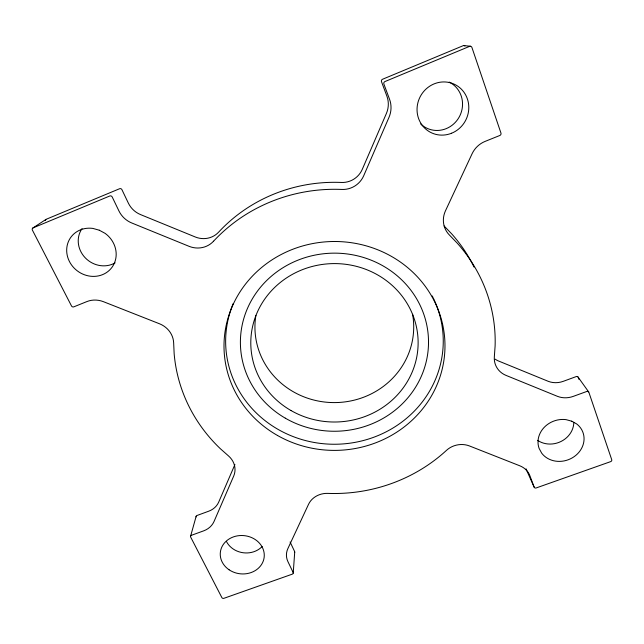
<?xml version="1.0" encoding="UTF-8"?>
<svg xmlns="http://www.w3.org/2000/svg" width="644" height="644" viewBox="0 0 644 644"><rect width="100%" height="100%" fill="white"/><g stroke="black" fill="none" stroke-linecap="round" stroke-linejoin="round"><path stroke-width="0.97" d="M293.221 573.088L294.711 552.125M190.632 536.041L196.179 516.23M234.923 464.525L218.638 502.248A19.272 17.066 10.7 0 1 208.728 511.199L196.967 515.506A1.53 1.344 10.3 0 0 196.106 516.923M32.772 228.073L45.885 219.475M464.05 45.595L470.498 46.263M444.086 225.955L451.814 234.005A153.997 146.381 -0.5 0 1 474.04 267.067M578.062 377.07L588.697 391.963M290.09 541.982L294.606 551.457A1.497 1.312 2.7 0 1 294.614 552.455M526.051 468.953L534.15 487.154A1.634 1.433 -16.4 0 0 536.178 487.951L610.633 461.635A1.666 1.441 -21.7 0 0 611.736 459.711L588.874 392.317A1.707 1.521 -24.6 0 0 586.781 391.463L573.216 396.398A21.413 19.231 -24.6 0 1 557.503 396.358L505.781 375.291A21.453 19.642 -23 0 1 494.334 356.865L495.107 345.989A160.775 152.097 -0.5 0 0 457.288 243.207L449.222 234.827A22.637 21.59 -38.3 0 1 445.366 211.039L472.181 153.562A23.417 22.154 -49.3 0 1 485.109 141.398L499.8 135.49A1.908 1.795 -53.7 0 0 500.952 133.058L471.923 47.479A1.996 1.868 -67.5 0 0 469.524 46.384L384.967 81.547A1.94 1.86 -76.8 0 0 383.888 84.066L389.515 99.144A23.748 23.039 -78.5 0 1 388.96 117.425L363.667 175.852A22.902 22.709 -78.6 0 1 341.771 189.441A160.775 152.097 -0.5 0 0 213.607 241.154M534.15 487.154L529.899 475.763A20.334 17.943 -15 0 0 519.668 465.741L469.428 445.938A20.495 18.37 -12.1 0 0 446.421 450.414A160.879 152.209 -0.5 0 1 327.965 493.393A20.028 17.807 0.2 0 0 308.589 504.204L287.908 548.527A19.61 17.122 1.7 0 0 287.973 561.737L293.109 572.395A1.562 1.352 2.6 0 1 292.279 574.158L223.911 598.316A1.554 1.328 6.7 0 1 221.866 597.592L190.68 537.112A1.594 1.385 10 0 1 191.461 535.293L203.689 530.841A20.069 17.638 10.5 0 0 213.985 521.6L233.764 475.916A20.399 18.265 10.6 0 0 228.588 456L220.481 448.828A160.775 152.097 -0.5 0 1 174.154 353.685L173.647 342.777A21.614 19.875 23.7 0 0 159.744 323.876L103.265 301.617A22.017 20.012 29 0 0 86.94 301.561L73.827 306.842A1.779 1.61 31.4 0 1 71.484 305.924L32.409 230.133A1.86 1.674 39.5 0 1 33.15 227.847L109.786 195.985A1.86 1.723 42.6 0 1 112.201 196.975L118.931 210.942A23.071 21.566 41.9 0 0 131.867 223.025L189.199 246.378A22.677 21.59 36.6 0 0 213.558 241.186M578.884 379.292L578.24 377.408A1.634 1.465 -25.2 0 0 576.227 376.579L563.234 381.345A20.511 18.539 -25.2 0 1 548.173 381.296L498.528 361.002A20.544 18.918 -23.7 0 1 495.147 359.143M526.494 469.532A1.562 1.385 -16.7 0 1 526.229 469.267M45.33 220.586A1.779 1.61 40.2 0 1 45.41 220.159M45.595 219.781A1.779 1.61 40.2 0 1 46.247 219.258L119.623 188.716A1.779 1.65 43.6 0 1 121.925 189.658L128.317 203.053A22.041 20.672 43 0 0 140.65 214.637L195.406 237.032A21.679 20.697 38 0 0 218.719 232.057A154.085 146.462 -0.5 0 1 341.32 182.453A21.92 21.695 -81.3 0 0 362.242 169.436L386.36 113.545A22.685 21.993 -79.4 0 0 386.867 96.069L381.498 81.675A1.851 1.771 -77.6 0 1 382.52 79.268L463.116 45.716A1.9 1.779 -68.3 0 1 464.888 45.982M573.796 422.351A22.379 19.94 -20.6 0 1 561.077 441.446A22.379 19.94 -20.6 0 1 537.635 440.359M115.067 262.897A24.351 22.419 37.1 0 1 85.266 257.842A24.351 22.419 37.1 0 1 82.054 228.588M449.222 82.086A25.631 24.48 -64.2 0 1 457.908 119.132A25.631 24.48 -64.2 0 1 420.685 123.954M262.172 546.49A21.188 18.587 6.4 0 1 226.471 541.524M433.509 298.51A108.804 103.032 -0.5 0 1 337.223 444.215A108.804 103.032 -0.5 0 1 233.217 303.533M432.237 295.958A108.804 103.032 -0.5 0 1 433.09 297.657M412.595 314.296A79.389 75.59 -0.5 0 1 334.84 402.589A79.389 75.59 -0.5 0 1 255.885 315.399M571.767 421.2L566.052 419.638A23.337 20.64 -20.2 0 0 544.011 427.56A23.337 20.64 -20.2 0 0 539.125 448.433L541.693 453.167A23.337 20.64 -20.2 0 0 575.849 455.356A23.337 20.64 -20.2 0 0 576.678 423.937L571.767 421.2M99.297 230.214L92.857 228.411A25.478 23.345 36.3 0 0 67.717 257.246A25.478 23.345 36.3 0 0 106.171 272.782A25.478 23.345 36.3 0 0 105.109 233.361L99.297 230.214M451.565 133.244A26.847 25.623 -62.9 0 0 459.727 87.665A26.847 25.623 -62.9 0 0 417.473 104.674A26.847 25.623 -62.9 0 0 451.565 133.244M229.119 569.803A22.049 19.191 6.2 0 0 264.129 557.527A22.049 19.191 6.2 0 0 233.522 536.863A22.049 19.191 6.2 0 0 229.119 569.803M277.58 435.521A110.486 104.441 -0.5 0 0 444.964 347.663A110.486 104.441 -0.5 0 0 280.921 254.646A110.486 104.441 -0.5 0 0 277.58 435.521M285.324 418.181A94.056 89.049 -0.5 0 0 428.485 344.427A94.056 89.049 -0.5 0 0 289.558 263.992A94.056 89.049 -0.5 0 0 285.324 418.181M291.007 410.534A83.672 79.212 -0.5 0 0 418.109 344.5A83.672 79.212 -0.5 0 0 294.26 273.37A83.672 79.212 -0.5 0 0 291.007 410.534"/></g></svg>
